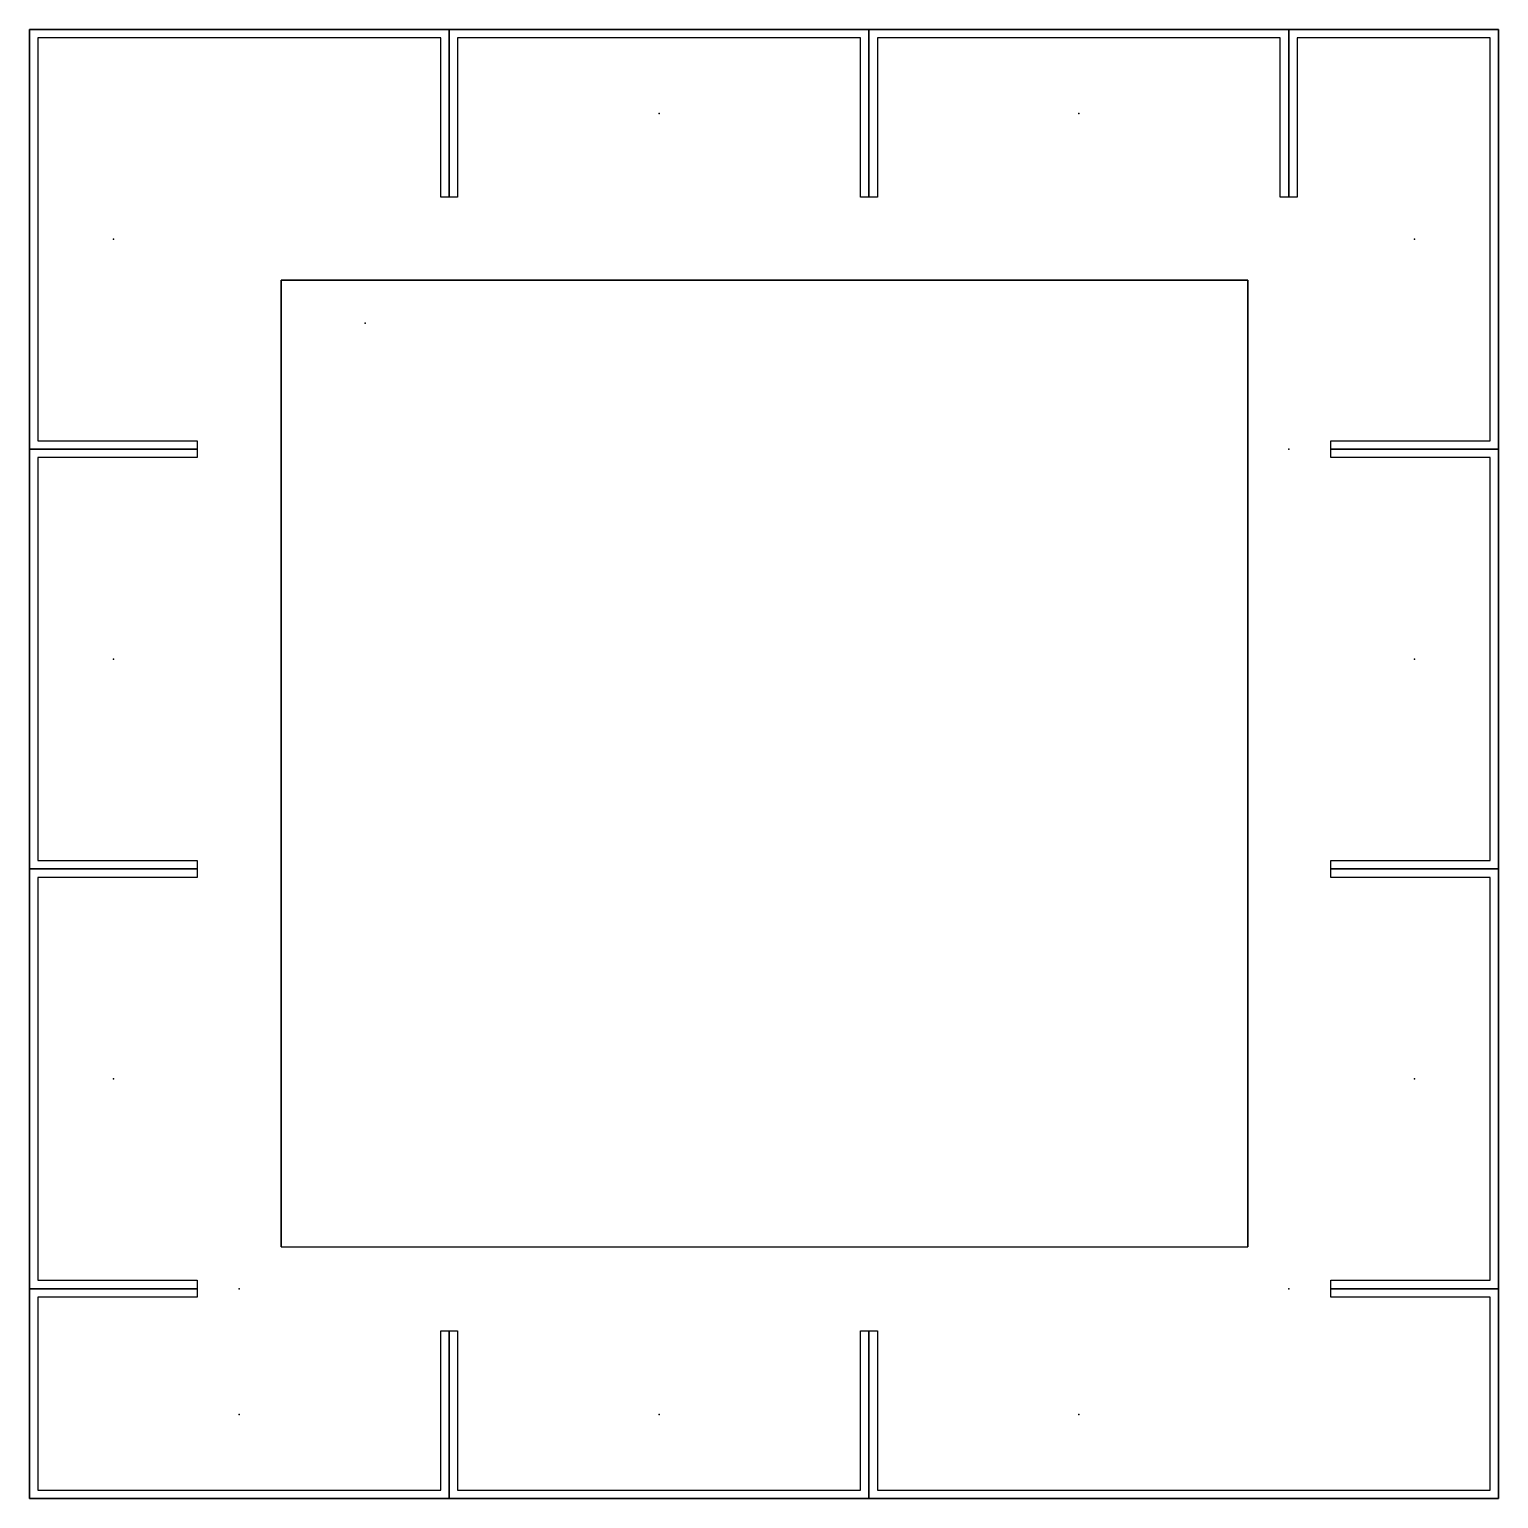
# Model space of a CAD drawing. Extents: x 0 to 35, y 0 to 35.
import ezdxf

# ---------------------------------------------------------------- set-up
doc = ezdxf.new("R2010")
doc.units = 0
doc.header["$LTSCALE"] = 50
for name, color, linetype in [('ACCESS', 70, 'CONTINUOUS'), ('CONNECTIONS', 40, 'CONTINUOUS'), ('FLOORS', 5, 'CONTINUOUS'), ('LOCATIONS', 7, 'CONTINUOUS'), ('REF', 7, 'CONTINUOUS'), ('VOIDS', 1, 'CONTINUOUS')]:
    doc.layers.add(name, color=color, linetype=linetype)

msp = doc.modelspace()

# ---------------------------------------------------------------- linework, layer by layer
at = {"layer": 'ACCESS'}
for p in [(8, 28), (30, 25, 5), (5, 5, 5), (30, 5)]:
    msp.add_point(p, dxfattribs=at)
at = {"layer": 'CONNECTIONS'}
for p, q in [((6, 29.022, 5), (29.022, 29.022, 10)), ((6, 6), (6, 29.022, 5)), ((29.022, 29.022, 10), (29.022, 6, 15)), ((29.022, 6, 5), (29.022, 6)), ((29.022, 6, 10), (29.022, 6, 5)), ((29.022, 6, 15), (29.022, 6, 10))]:
    msp.add_line(p, q, dxfattribs=at)
at = {"layer": 'FLOORS'}
msp.add_lwpolyline([(0, 0), (35, 0), (35, 35), (0, 35)], close=True, dxfattribs=at)
msp.add_lwpolyline([(0, 0), (35, 0), (35, 35), (0, 35)], close=True, dxfattribs=at)
msp.add_lwpolyline([(0, 0), (35, 0), (35, 35), (0, 35)], close=True, dxfattribs=at)
msp.add_lwpolyline([(0, 0), (35, 0), (35, 35), (0, 35)], close=True, dxfattribs=at)
at = {"layer": 'LOCATIONS'}
for p in [(15, 33, 15), (15, 33, 10), (15, 33, 5), (15, 33), (25, 33, 15), (25, 33, 10), (25, 33, 5), (25, 33), (2, 30, 15), (2, 30, 10), (2, 30, 5), (2, 30), (33, 30, 15), (33, 30, 10), (33, 30, 5), (33, 30), (2, 20, 15), (2, 20, 10), (2, 20, 5), (2, 20), (33, 20, 15), (33, 20, 10), (33, 20, 5), (33, 20), (2, 10, 15), (2, 10, 10), (2, 10, 5), (2, 10), (33, 10, 15), (33, 10, 10), (33, 10, 5), (33, 10), (5, 2, 15), (5, 2, 10), (5, 2, 5), (5, 2), (15, 2, 15), (15, 2, 10), (15, 2, 5), (15, 2), (25, 2, 15), (25, 2, 10), (25, 2, 5), (25, 2)]:
    msp.add_point(p, dxfattribs=at)
at = {"layer": 'REF'}
for points in [[(4, 25), (0, 25), (0, 35), (10, 35), (10, 31), (9.8, 31), (9.8, 34.8), (0.2, 34.8), (0.2, 25.2), (4, 25.2)], [(4, 25), (0, 25), (0, 35), (10, 35), (10, 31), (9.8, 31), (9.8, 34.8), (0.2, 34.8), (0.2, 25.2), (4, 25.2)], [(4, 25), (0, 25), (0, 35), (10, 35), (10, 31), (9.8, 31), (9.8, 34.8), (0.2, 34.8), (0.2, 25.2), (4, 25.2)], [(4, 25), (0, 25), (0, 35), (10, 35), (10, 31), (9.8, 31), (9.8, 34.8), (0.2, 34.8), (0.2, 25.2), (4, 25.2)], [(10, 31), (10, 35), (20, 35), (20, 31), (19.8, 31), (19.8, 34.8), (10.2, 34.8), (10.2, 31)], [(10, 31), (10, 35), (20, 35), (20, 31), (19.8, 31), (19.8, 34.8), (10.2, 34.8), (10.2, 31)], [(10, 31), (10, 35), (20, 35), (20, 31), (19.8, 31), (19.8, 34.8), (10.2, 34.8), (10.2, 31)], [(10, 31), (10, 35), (20, 35), (20, 31), (19.8, 31), (19.8, 34.8), (10.2, 34.8), (10.2, 31)], [(20, 31), (20, 35), (30, 35), (30, 31), (29.8, 31), (29.8, 34.8), (20.2, 34.8), (20.2, 31)], [(20, 31), (20, 35), (30, 35), (30, 31), (29.8, 31), (29.8, 34.8), (20.2, 34.8), (20.2, 31)], [(20, 31), (20, 35), (30, 35), (30, 31), (29.8, 31), (29.8, 34.8), (20.2, 34.8), (20.2, 31)], [(20, 31), (20, 35), (30, 35), (30, 31), (29.8, 31), (29.8, 34.8), (20.2, 34.8), (20.2, 31)], [(30, 31), (30, 35), (35, 35), (35, 25), (31, 25), (31, 25.2), (34.8, 25.2), (34.8, 34.8), (30.2, 34.8), (30.2, 31)], [(30, 31), (30, 35), (35, 35), (35, 25), (31, 25), (31, 25.2), (34.8, 25.2), (34.8, 34.8), (30.2, 34.8), (30.2, 31)], [(30, 31), (30, 35), (35, 35), (35, 25), (31, 25), (31, 25.2), (34.8, 25.2), (34.8, 34.8), (30.2, 34.8), (30.2, 31)], [(30, 31), (30, 35), (35, 35), (35, 25), (31, 25), (31, 25.2), (34.8, 25.2), (34.8, 34.8), (30.2, 34.8), (30.2, 31)], [(4, 15), (0, 15), (0, 25), (4, 25), (4, 24.8), (0.2, 24.8), (0.2, 15.2), (4, 15.2)], [(4, 15), (0, 15), (0, 25), (4, 25), (4, 24.8), (0.2, 24.8), (0.2, 15.2), (4, 15.2)], [(4, 15), (0, 15), (0, 25), (4, 25), (4, 24.8), (0.2, 24.8), (0.2, 15.2), (4, 15.2)], [(4, 15), (0, 15), (0, 25), (4, 25), (4, 24.8), (0.2, 24.8), (0.2, 15.2), (4, 15.2)], [(31, 25), (35, 25), (35, 15), (31, 15), (31, 15.2), (34.8, 15.2), (34.8, 24.8), (31, 24.8)], [(31, 25), (35, 25), (35, 15), (31, 15), (31, 15.2), (34.8, 15.2), (34.8, 24.8), (31, 24.8)], [(31, 25), (35, 25), (35, 15), (31, 15), (31, 15.2), (34.8, 15.2), (34.8, 24.8), (31, 24.8)], [(31, 25), (35, 25), (35, 15), (31, 15), (31, 15.2), (34.8, 15.2), (34.8, 24.8), (31, 24.8)], [(4, 5), (0, 5), (0, 15), (4, 15), (4, 14.8), (0.2, 14.8), (0.2, 5.2), (4, 5.2)], [(4, 5), (0, 5), (0, 15), (4, 15), (4, 14.8), (0.2, 14.8), (0.2, 5.2), (4, 5.2)], [(4, 5), (0, 5), (0, 15), (4, 15), (4, 14.8), (0.2, 14.8), (0.2, 5.2), (4, 5.2)], [(4, 5), (0, 5), (0, 15), (4, 15), (4, 14.8), (0.2, 14.8), (0.2, 5.2), (4, 5.2)], [(31, 15), (35, 15), (35, 5), (31, 5), (31, 5.2), (34.8, 5.2), (34.8, 14.8), (31, 14.8)], [(31, 15), (35, 15), (35, 5), (31, 5), (31, 5.2), (34.8, 5.2), (34.8, 14.8), (31, 14.8)], [(31, 15), (35, 15), (35, 5), (31, 5), (31, 5.2), (34.8, 5.2), (34.8, 14.8), (31, 14.8)], [(31, 15), (35, 15), (35, 5), (31, 5), (31, 5.2), (34.8, 5.2), (34.8, 14.8), (31, 14.8)], [(10, 4), (10, 0), (0, 0), (0, 5), (4, 5), (4, 4.8), (0.2, 4.8), (0.2, 0.2), (9.8, 0.2), (9.8, 4)], [(10, 4), (10, 0), (0, 0), (0, 5), (4, 5), (4, 4.8), (0.2, 4.8), (0.2, 0.2), (9.8, 0.2), (9.8, 4)], [(10, 4), (10, 0), (0, 0), (0, 5), (4, 5), (4, 4.8), (0.2, 4.8), (0.2, 0.2), (9.8, 0.2), (9.8, 4)], [(10, 4), (10, 0), (0, 0), (0, 5), (4, 5), (4, 4.8), (0.2, 4.8), (0.2, 0.2), (9.8, 0.2), (9.8, 4)], [(31, 5), (35, 5), (35, 0), (20, 0), (20, 4), (20.2, 4), (20.2, 0.2), (34.8, 0.2), (34.8, 4.8), (31, 4.8)], [(31, 5), (35, 5), (35, 0), (20, 0), (20, 4), (20.2, 4), (20.2, 0.2), (34.8, 0.2), (34.8, 4.8), (31, 4.8)], [(31, 5), (35, 5), (35, 0), (20, 0), (20, 4), (20.2, 4), (20.2, 0.2), (34.8, 0.2), (34.8, 4.8), (31, 4.8)], [(31, 5), (35, 5), (35, 0), (20, 0), (20, 4), (20.2, 4), (20.2, 0.2), (34.8, 0.2), (34.8, 4.8), (31, 4.8)], [(20, 4), (20, 0), (10, 0), (10, 4), (10.2, 4), (10.2, 0.2), (19.8, 0.2), (19.8, 4)], [(20, 4), (20, 0), (10, 0), (10, 4), (10.2, 4), (10.2, 0.2), (19.8, 0.2), (19.8, 4)], [(20, 4), (20, 0), (10, 0), (10, 4), (10.2, 4), (10.2, 0.2), (19.8, 0.2), (19.8, 4)], [(20, 4), (20, 0), (10, 0), (10, 4), (10.2, 4), (10.2, 0.2), (19.8, 0.2), (19.8, 4)]]:
    msp.add_lwpolyline(points, close=True, dxfattribs=at)
at = {"layer": 'VOIDS'}
msp.add_lwpolyline([(6, 6), (29.022, 6), (29.022, 29.022), (6, 29.022)], close=True, dxfattribs=at)
msp.add_lwpolyline([(6, 6), (29.022, 6), (29.022, 29.022), (6, 29.022)], close=True, dxfattribs=at)
msp.add_lwpolyline([(6, 6), (29.022, 6), (29.022, 29.022), (6, 29.022)], close=True, dxfattribs=at)

doc.saveas('drawing.dxf')
